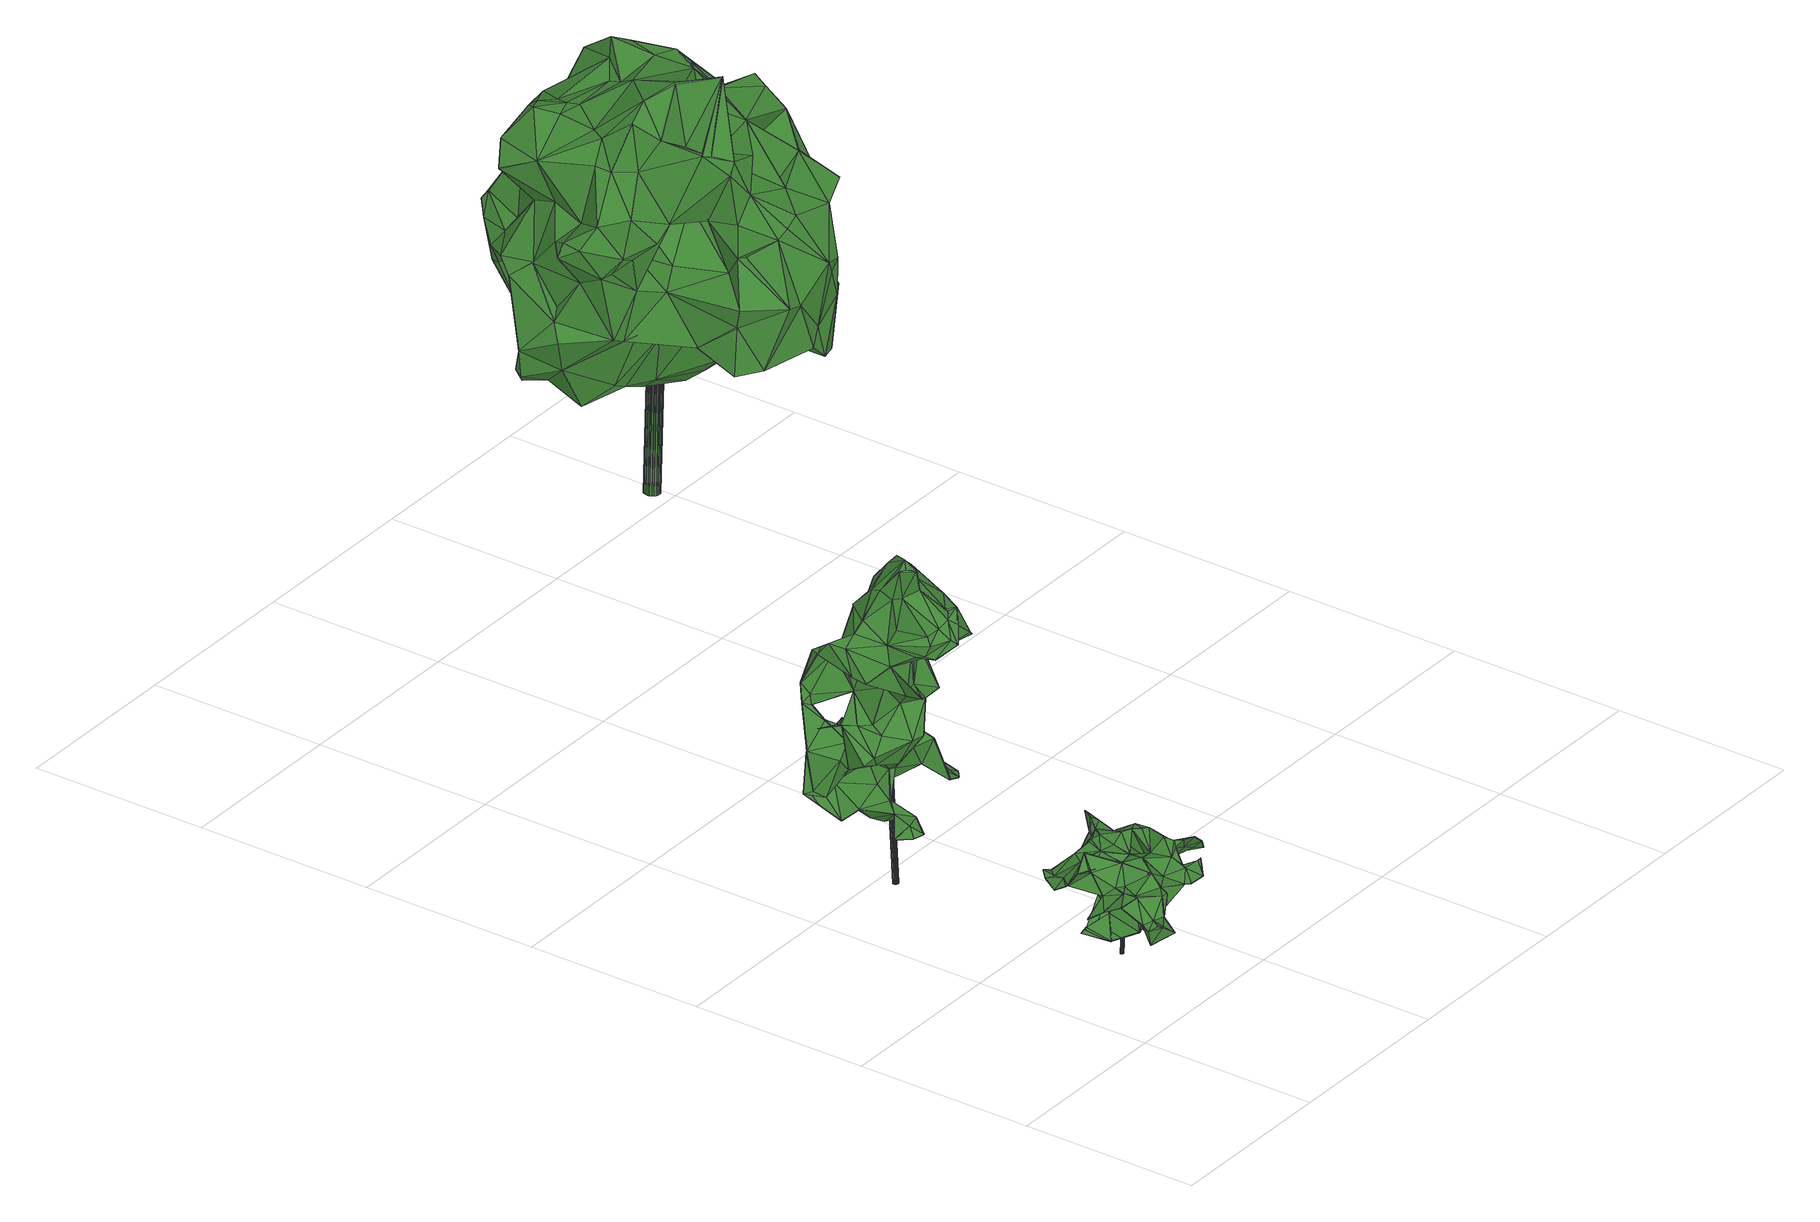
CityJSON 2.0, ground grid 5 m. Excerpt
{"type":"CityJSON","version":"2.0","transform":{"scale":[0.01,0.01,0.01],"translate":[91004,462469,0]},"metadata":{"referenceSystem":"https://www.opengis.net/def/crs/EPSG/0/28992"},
"CityObjects":{
"tree1":{"type":"SolitaryVegetationObject","attributes":{"gtid":337,"crown_width_m":4.09,"crown_median_z":2.8,"trunk_H_m":2.32,"trunk_DBH_m":0.085,"trunk_radius_m":0.0425,"trunk_base_height_m":0.48,"original_gtid":"343"},"geometry":[{"type":"Solid","lod":"3","boundaries":[[[[0,1,2]],[[3,4,5]],[[6,7,8]],[[9,10,11]],[[12,13,14]],[[15,16,17]],[[18,19,20]],[[8,21,6]],[[8,22,23]],[[24,25,26]],[[27,28,29]],[[22,8,7]],[[30,31,32]],[[33,32,31]],[[34,35,36]],[[37,38,39]],[[40,38,37]],[[41,42,43]],[[21,44,6]],[[45,46,47]],[[48,49,4]],[[50,51,52]],[[16,15,53]],[[54,55,56]],[[1,57,58]],[[59,60,61]],[[27,62,63]],[[64,62,27]],[[65,66,67]],[[68,65,69]],[[20,59,18]],[[70,71,72]],[[73,74,65]],[[75,76,77]],[[78,79,80]],[[81,82,11]],[[83,84,85]],[[9,11,86]],[[87,0,88]],[[89,44,90]],[[91,92,93]],[[94,95,96]],[[96,95,97]],[[68,98,73]],[[99,100,101]],[[102,101,100]],[[103,88,104]],[[103,87,88]],[[59,61,105]],[[106,74,73]],[[94,9,95]],[[107,108,75]],[[109,110,105]],[[60,111,61]],[[12,112,113]],[[64,27,29]],[[83,85,63]],[[18,105,110]],[[114,8,115]],[[116,77,76]],[[117,28,118]],[[119,120,121]],[[103,122,87]],[[79,109,123]],[[79,123,80]],[[1,87,57]],[[104,10,124]],[[9,124,10]],[[125,126,124]],[[45,47,78]],[[127,128,77]],[[1,0,87]],[[24,26,44]],[[89,24,44]],[[65,74,66]],[[38,40,129]],[[55,130,131]],[[131,130,132]],[[133,134,135]],[[29,28,117]],[[52,45,136]],[[69,121,68]],[[137,68,121]],[[105,18,59]],[[59,20,60]],[[70,72,138]],[[42,119,139]],[[42,139,43]],[[79,19,18]],[[61,123,109]],[[111,80,123]],[[111,123,61]],[[140,28,141]],[[140,141,85]],[[132,130,142]],[[73,65,68]],[[2,1,97]],[[111,60,143]],[[127,144,36]],[[127,145,144]],[[146,147,148]],[[149,116,128]],[[150,151,152]],[[150,153,151]],[[122,14,57]],[[54,154,155]],[[156,84,83]],[[157,158,80]],[[159,160,161]],[[162,36,35]],[[99,163,92]],[[99,92,91]],[[164,165,83]],[[89,15,24]],[[166,160,167]],[[60,20,143]],[[168,169,170]],[[171,172,31]],[[105,61,109]],[[157,80,111]],[[76,107,128]],[[98,173,73]],[[149,77,116]],[[13,57,14]],[[75,108,174]],[[75,174,76]],[[86,11,2]],[[52,175,50]],[[176,104,93]],[[176,93,166]],[[169,119,170]],[[171,127,13]],[[88,177,178]],[[82,178,177]],[[48,4,3]],[[23,153,179]],[[125,124,9]],[[133,26,134]],[[41,112,117]],[[31,180,33]],[[16,53,181]],[[67,148,69]],[[67,146,148]],[[182,183,41]],[[184,185,186]],[[187,113,43]],[[107,75,187]],[[107,76,188]],[[180,189,128]],[[130,158,190]],[[157,190,158]],[[191,117,112]],[[168,186,169]],[[137,120,152]],[[192,191,112]],[[192,112,12]],[[129,37,193]],[[155,194,195]],[[17,25,15]],[[196,197,198]],[[199,142,200]],[[22,7,133]],[[24,15,25]],[[0,2,82]],[[82,2,11]],[[20,19,201]],[[184,186,107]],[[186,202,107]],[[20,202,143]],[[143,202,203]],[[88,178,204]],[[204,178,81]],[[146,67,66]],[[181,53,205]],[[22,135,206]],[[69,65,67]],[[207,165,150]],[[164,150,165]],[[11,10,208]],[[28,27,141]],[[152,207,150]],[[156,207,198]],[[152,198,207]],[[48,3,209]],[[132,142,199]],[[32,58,171]],[[171,58,57]],[[157,203,186]],[[111,203,157]],[[33,202,20]],[[166,167,181]],[[210,181,167]],[[7,6,133]],[[26,211,212]],[[50,213,51]],[[201,19,47]],[[201,47,46]],[[160,159,167]],[[96,193,94]],[[96,214,193]],[[109,79,110]],[[18,110,79]],[[215,102,216]],[[215,209,102]],[[217,38,129]],[[117,118,41]],[[196,118,28]],[[114,21,8]],[[75,77,128]],[[153,23,22]],[[21,114,44]],[[96,97,1]],[[185,169,186]],[[96,1,58]],[[42,218,196]],[[118,196,218]],[[107,188,108]],[[41,183,112]],[[37,94,193]],[[210,211,181]],[[16,181,211]],[[97,95,86]],[[219,189,12]],[[155,195,55]],[[54,155,55]],[[195,39,55]],[[122,12,14]],[[202,128,107]],[[76,128,116]],[[189,172,171]],[[133,135,22]],[[114,115,117]],[[220,205,12]],[[90,205,89]],[[33,20,201]],[[33,201,51]],[[221,30,32]],[[189,171,13]],[[221,32,171]],[[147,69,148]],[[86,2,97]],[[44,114,191]],[[156,83,165]],[[104,176,103]],[[129,222,37]],[[31,172,180]],[[90,223,205]],[[12,223,90]],[[103,176,166]],[[57,87,122]],[[214,58,224]],[[137,152,151]],[[214,225,55]],[[37,222,40]],[[217,214,38]],[[175,224,58]],[[209,226,102]],[[11,208,81]],[[191,114,117]],[[39,38,214]],[[55,39,214]],[[128,127,171]],[[216,137,151]],[[227,228,229]],[[129,230,222]],[[129,40,230]],[[40,222,230]],[[19,78,47]],[[52,224,175]],[[175,58,213]],[[175,213,50]],[[6,44,26]],[[231,5,4]],[[12,122,220]],[[166,232,103]],[[196,198,42]],[[155,99,91]],[[169,139,119]],[[43,139,169]],[[51,201,52]],[[46,52,201]],[[184,107,187]],[[228,233,229]],[[227,229,233]],[[227,233,228]],[[200,98,68]],[[161,234,159]],[[209,5,231]],[[167,159,234]],[[167,234,210]],[[161,235,234]],[[234,235,210]],[[26,133,6]],[[44,192,90]],[[236,71,70]],[[138,236,70]],[[137,200,68]],[[198,120,42]],[[120,198,152]],[[128,189,187]],[[216,102,132]],[[219,12,187]],[[12,113,187]],[[149,145,127]],[[64,179,150]],[[153,150,179]],[[19,79,78]],[[232,237,103]],[[29,179,64]],[[84,156,197]],[[216,151,153]],[[188,174,108]],[[169,238,43]],[[215,216,226]],[[119,121,147]],[[226,239,206]],[[199,200,137]],[[155,93,104]],[[196,140,84]],[[73,173,106]],[[168,106,173]],[[168,173,186]],[[84,140,85]],[[196,28,140]],[[85,141,63]],[[170,147,240]],[[27,63,141]],[[219,187,189]],[[221,171,30]],[[30,171,31]],[[180,128,202]],[[180,202,33]],[[155,104,124]],[[193,214,217]],[[195,194,39]],[[129,193,217]],[[37,125,94]],[[214,96,58]],[[136,241,225]],[[55,225,241]],[[0,177,88]],[[3,5,209]],[[149,128,171]],[[51,32,33]],[[130,55,241]],[[13,12,189]],[[136,45,78]],[[166,92,160]],[[93,92,166]],[[149,127,77]],[[162,35,144]],[[130,200,142]],[[184,238,185]],[[91,93,155]],[[72,71,236]],[[138,72,236]],[[39,125,37]],[[181,205,232]],[[199,137,216]],[[132,199,216]],[[166,181,232]],[[204,81,242]],[[120,137,121]],[[12,205,223]],[[189,180,172]],[[36,13,127]],[[128,187,75]],[[101,163,99]],[[240,146,66]],[[240,66,74]],[[218,243,118]],[[135,210,235]],[[235,163,135]],[[168,170,106]],[[23,179,115]],[[23,115,8]],[[119,42,120]],[[225,214,224]],[[213,58,32]],[[102,100,154]],[[244,136,225]],[[143,203,111]],[[101,226,206]],[[39,194,126]],[[125,39,126]],[[80,245,78]],[[102,226,101]],[[48,231,246]],[[164,62,64]],[[86,95,9]],[[206,135,101]],[[213,32,51]],[[113,183,43]],[[182,43,183]],[[113,112,183]],[[244,225,224]],[[244,224,52]],[[244,52,136]],[[185,238,169]],[[173,190,186]],[[200,190,98]],[[98,190,173]],[[130,190,200]],[[186,190,157]],[[9,94,125]],[[55,131,56]],[[132,56,131]],[[136,78,245]],[[241,136,245]],[[241,245,130]],[[174,188,76]],[[56,132,154]],[[102,154,132]],[[209,231,226]],[[186,203,202]],[[155,100,99]],[[154,100,155]],[[226,216,247]],[[104,248,10]],[[208,10,248]],[[36,144,34]],[[35,34,144]],[[80,158,245]],[[245,158,130]],[[220,122,237]],[[22,239,153]],[[247,153,239]],[[103,237,122]],[[226,247,239]],[[206,239,22]],[[90,192,12]],[[16,211,17]],[[17,211,25]],[[26,25,211]],[[82,177,0]],[[210,212,211]],[[204,242,88]],[[88,242,104]],[[248,104,242]],[[248,242,208]],[[208,242,81]],[[215,48,209]],[[226,48,215]],[[231,48,226]],[[147,121,69]],[[171,249,149]],[[191,192,44]],[[155,126,194]],[[124,126,155]],[[216,153,247]],[[118,243,41]],[[48,246,49]],[[246,4,49]],[[246,231,4]],[[135,134,210]],[[212,210,134]],[[212,134,26]],[[149,144,145]],[[163,101,135]],[[218,42,243]],[[41,243,42]],[[154,250,56]],[[56,250,54]],[[154,54,250]],[[89,205,53]],[[89,53,15]],[[117,115,29]],[[29,115,179]],[[232,205,237]],[[220,237,205]],[[43,238,187]],[[184,187,238]],[[182,41,43]],[[162,249,36]],[[144,249,162]],[[13,249,57]],[[171,57,249]],[[149,249,144]],[[36,249,13]],[[235,251,163]],[[92,163,251]],[[92,251,160]],[[161,251,235]],[[161,160,251]],[[170,119,147]],[[164,64,150]],[[198,197,156]],[[46,45,52]],[[207,156,165]],[[83,62,164]],[[63,62,83]],[[84,197,196]],[[170,240,106]],[[106,240,74]],[[147,146,240]],[[81,178,82]],[[252,253,254]],[[252,254,255]],[[255,254,256]],[[255,256,257]],[[254,253,258]],[[254,258,256]],[[256,258,259]],[[256,259,257]],[[258,253,260]],[[258,260,259]],[[259,260,261]],[[259,261,257]],[[260,253,262]],[[260,262,261]],[[261,262,263]],[[261,263,257]],[[262,253,264]],[[262,264,263]],[[263,264,265]],[[263,265,257]],[[264,253,266]],[[264,266,265]],[[265,266,267]],[[265,267,257]],[[266,253,268]],[[266,268,267]],[[267,268,269]],[[267,269,257]],[[268,253,270]],[[268,270,269]],[[269,270,271]],[[269,271,257]],[[270,253,272]],[[270,272,271]],[[271,272,273]],[[271,273,257]],[[272,253,274]],[[272,274,273]],[[273,274,275]],[[273,275,257]],[[274,253,276]],[[274,276,275]],[[275,276,277]],[[275,277,257]],[[276,253,278]],[[276,278,277]],[[277,278,279]],[[277,279,257]],[[278,253,280]],[[278,280,279]],[[279,280,281]],[[279,281,257]],[[280,253,282]],[[280,282,281]],[[281,282,283]],[[281,283,257]],[[282,253,284]],[[282,284,283]],[[283,284,285]],[[283,285,257]],[[284,253,286]],[[284,286,285]],[[285,286,287]],[[285,287,257]],[[286,253,288]],[[286,288,287]],[[287,288,289]],[[287,289,257]],[[288,253,290]],[[288,290,289]],[[289,290,291]],[[289,291,257]],[[290,253,292]],[[290,292,291]],[[291,292,293]],[[291,293,257]],[[292,253,294]],[[292,294,293]],[[293,294,295]],[[293,295,257]],[[294,253,296]],[[294,296,295]],[[295,296,297]],[[295,297,257]],[[296,253,298]],[[296,298,297]],[[297,298,299]],[[297,299,257]],[[298,253,300]],[[298,300,299]],[[299,300,301]],[[299,301,257]],[[300,253,252]],[[300,252,301]],[[301,252,255]],[[301,255,257]]]]}]},
"tree2":{"type":"SolitaryVegetationObject","attributes":{"gtid":251,"crown_width_m":4.02,"crown_median_z":5.76,"trunk_H_m":5.25,"trunk_DBH_m":0.148,"trunk_radius_m":0.0739,"trunk_base_height_m":0.51,"original_gtid":"256"},"geometry":[{"type":"Solid","lod":"3","boundaries":[[[[302,303,304]],[[305,306,307]],[[308,309,310]],[[311,312,313]],[[314,312,311]],[[315,316,317]],[[309,308,318]],[[319,320,321]],[[322,323,324]],[[322,324,325]],[[326,319,327]],[[328,303,329]],[[330,319,331]],[[332,333,334]],[[335,318,308]],[[336,337,338]],[[339,340,341]],[[342,343,344]],[[345,346,347]],[[348,349,350]],[[351,352,353]],[[354,355,356]],[[357,358,359]],[[360,361,362]],[[361,363,362]],[[364,365,366]],[[367,328,329]],[[368,369,370]],[[326,320,319]],[[371,372,373]],[[320,374,321]],[[357,359,375]],[[376,377,378]],[[379,380,381]],[[317,382,383]],[[317,383,315]],[[348,384,349]],[[385,386,387]],[[319,321,331]],[[388,389,376]],[[376,389,377]],[[342,390,356]],[[391,309,337]],[[392,393,394]],[[395,394,393]],[[396,397,398]],[[302,399,400]],[[401,402,392]],[[360,392,402]],[[373,403,404]],[[405,404,403]],[[308,310,335]],[[406,407,408]],[[321,409,331]],[[410,411,344]],[[412,413,307]],[[387,386,333]],[[387,333,414]],[[415,371,373]],[[414,332,416]],[[388,417,399]],[[418,399,417]],[[419,326,420]],[[320,326,419]],[[421,304,303]],[[422,423,424]],[[425,346,426]],[[368,370,427]],[[428,429,430]],[[397,323,431]],[[405,416,432]],[[374,419,433]],[[434,358,435]],[[363,361,436]],[[358,357,437]],[[438,439,440]],[[419,374,320]],[[420,326,441]],[[379,434,442]],[[443,444,445]],[[443,445,446]],[[358,434,381]],[[374,447,448]],[[421,449,378]],[[421,378,377]],[[450,348,451]],[[452,416,332]],[[453,411,346]],[[454,438,455]],[[456,457,458]],[[400,329,303]],[[330,459,460]],[[461,459,330]],[[462,463,438]],[[464,465,404]],[[322,466,467]],[[379,350,468]],[[469,385,387]],[[330,327,319]],[[330,460,327]],[[468,380,379]],[[441,326,470]],[[326,327,386]],[[326,386,470]],[[471,472,473]],[[474,350,379]],[[475,476,477]],[[321,374,409]],[[478,479,480]],[[452,432,416]],[[432,452,384]],[[414,373,481]],[[482,483,484]],[[485,391,486]],[[450,341,487]],[[399,302,388]],[[389,388,302]],[[304,389,302]],[[381,488,489]],[[438,440,462]],[[382,317,476]],[[377,389,490]],[[407,491,492]],[[444,493,429]],[[494,495,419]],[[415,373,404]],[[496,422,424]],[[437,340,435]],[[395,497,498]],[[499,365,500]],[[442,474,379]],[[501,502,404]],[[503,504,505]],[[506,404,502]],[[507,508,437]],[[304,490,389]],[[509,339,474]],[[510,489,511]],[[510,511,500]],[[512,513,452]],[[433,447,374]],[[449,514,378]],[[345,515,516]],[[517,424,423]],[[518,507,412]],[[519,423,422]],[[488,512,520]],[[383,382,521]],[[522,523,516]],[[364,366,459]],[[382,476,316]],[[524,336,318]],[[351,525,526]],[[306,527,412]],[[303,528,421]],[[489,488,529]],[[344,411,530]],[[531,345,532]],[[347,456,458]],[[476,412,316]],[[485,486,533]],[[337,318,338]],[[486,477,533]],[[440,439,534]],[[381,512,488]],[[535,512,381]],[[327,460,334]],[[498,426,536]],[[384,350,349]],[[537,409,448]],[[537,448,307]],[[538,539,531]],[[344,530,342]],[[395,482,540]],[[541,540,482]],[[485,310,391]],[[335,310,485]],[[391,310,309]],[[542,543,469]],[[414,543,542]],[[434,435,340]],[[351,427,370]],[[351,526,427]],[[334,460,520]],[[393,392,360]],[[341,408,487]],[[381,489,359]],[[359,358,381]],[[313,306,305]],[[504,462,440]],[[343,484,544]],[[504,463,462]],[[504,503,463]],[[355,545,505]],[[391,518,486]],[[533,367,546]],[[467,323,322]],[[336,375,337]],[[468,350,384]],[[481,373,372]],[[420,441,547]],[[378,514,418]],[[314,527,548]],[[379,381,434]],[[401,549,402]],[[523,522,396]],[[518,475,486]],[[351,370,369]],[[343,356,484]],[[356,343,342]],[[366,520,460]],[[344,544,410]],[[483,410,544]],[[325,449,421]],[[550,354,390]],[[550,390,523]],[[306,412,307]],[[318,336,338]],[[523,396,551]],[[325,421,322]],[[490,304,421]],[[515,345,347]],[[529,511,489]],[[323,397,552]],[[490,421,377]],[[337,375,413]],[[461,553,459]],[[369,554,351]],[[476,555,367]],[[451,350,474]],[[473,556,412]],[[340,442,434]],[[476,445,555]],[[557,494,469]],[[547,469,494]],[[454,545,355]],[[471,353,472]],[[313,305,447]],[[464,506,558]],[[453,538,530]],[[360,496,361]],[[302,400,303]],[[367,533,477]],[[486,475,477]],[[337,309,318]],[[559,450,549]],[[559,405,432]],[[543,557,469]],[[519,496,517]],[[371,369,372]],[[485,560,561]],[[485,561,318]],[[450,402,549]],[[440,534,504]],[[512,452,332]],[[562,552,397]],[[455,545,454]],[[342,530,531]],[[363,402,450]],[[357,507,437]],[[539,345,531]],[[303,550,528]],[[528,550,523]],[[528,523,563]],[[551,563,523]],[[519,361,496]],[[453,530,411]],[[383,521,315]],[[315,521,564]],[[365,488,366]],[[516,565,522]],[[362,450,487]],[[450,362,363]],[[483,544,484]],[[478,552,562]],[[524,318,561]],[[508,507,533]],[[522,397,396]],[[559,501,405]],[[432,384,566]],[[368,494,557]],[[443,446,567]],[[498,425,426]],[[414,403,373]],[[405,403,416]],[[414,416,403]],[[467,466,563]],[[518,476,475]],[[412,476,518]],[[359,413,375]],[[489,413,359]],[[323,552,324]],[[313,312,548]],[[533,546,508]],[[347,442,456]],[[433,427,568]],[[493,569,401]],[[367,329,418]],[[337,413,357]],[[438,570,455]],[[526,314,311]],[[478,515,479]],[[397,522,565]],[[397,565,562]],[[382,316,521]],[[562,565,515]],[[327,334,386]],[[514,571,324]],[[410,536,411]],[[514,449,571]],[[449,325,571]],[[324,571,325]],[[516,515,565]],[[572,573,472]],[[492,491,514]],[[339,450,451]],[[391,574,518]],[[407,478,575]],[[415,572,371]],[[415,404,465]],[[407,575,480]],[[515,478,562]],[[537,553,461]],[[431,467,563]],[[563,551,431]],[[467,431,323]],[[339,442,340]],[[305,448,447]],[[442,457,456]],[[339,457,442]],[[307,448,305]],[[538,453,539]],[[458,408,407]],[[517,423,519]],[[386,334,333]],[[348,450,576]],[[527,306,548]],[[306,313,548]],[[548,312,314]],[[420,494,419]],[[400,399,329]],[[421,577,322]],[[428,550,303]],[[337,574,391]],[[533,574,485]],[[411,426,346]],[[536,426,411]],[[429,394,578]],[[430,578,540]],[[399,418,329]],[[395,540,578]],[[420,547,494]],[[417,378,418]],[[547,441,385]],[[367,418,514]],[[367,477,476]],[[554,352,351]],[[342,579,390]],[[433,495,427]],[[419,495,433]],[[493,401,392]],[[493,394,429]],[[392,394,493]],[[343,544,344]],[[545,503,505]],[[455,503,545]],[[363,360,402]],[[346,425,347]],[[474,347,425]],[[425,509,474]],[[497,509,425]],[[376,378,580]],[[384,535,468]],[[452,535,384]],[[393,360,395]],[[384,348,566]],[[532,345,516]],[[577,563,466]],[[581,559,569]],[[526,568,427]],[[311,568,526]],[[381,380,535]],[[409,461,331]],[[413,582,537]],[[409,537,461]],[[413,537,307]],[[438,463,570]],[[364,459,553]],[[408,341,583]],[[330,331,461]],[[395,578,394]],[[584,484,505]],[[505,484,355]],[[454,355,438]],[[439,438,355]],[[439,355,354]],[[478,407,552]],[[480,575,478]],[[390,579,532]],[[447,433,568]],[[447,568,313]],[[311,313,568]],[[444,443,493]],[[559,581,501]],[[485,574,560]],[[563,577,528]],[[528,577,421]],[[374,448,409]],[[470,385,441]],[[422,436,519]],[[348,350,451]],[[514,491,367]],[[546,367,491]],[[386,385,470]],[[547,385,469]],[[363,436,360]],[[436,496,360]],[[436,422,496]],[[496,424,517]],[[501,404,405]],[[471,473,314]],[[471,314,526]],[[473,412,314]],[[314,412,527]],[[317,412,556]],[[317,445,476]],[[556,445,317]],[[337,560,574]],[[556,446,445]],[[585,430,584]],[[355,484,356]],[[585,584,505]],[[541,484,584]],[[584,430,541]],[[581,569,443]],[[493,443,569]],[[566,576,432]],[[451,474,339]],[[497,457,509]],[[348,576,566]],[[497,408,457]],[[458,457,408]],[[407,480,458]],[[532,516,523]],[[546,406,508]],[[460,459,366]],[[414,586,543]],[[481,586,414]],[[494,587,495]],[[367,588,328]],[[412,507,413]],[[357,413,507]],[[474,442,347]],[[472,353,352]],[[428,430,585]],[[428,585,550]],[[526,525,471]],[[353,471,525]],[[371,572,369]],[[552,492,589]],[[504,585,505]],[[546,491,406]],[[407,406,491]],[[585,504,534]],[[354,585,534]],[[354,550,585]],[[354,534,439]],[[552,589,324]],[[552,407,492]],[[356,390,354]],[[443,567,558]],[[444,328,588]],[[589,492,514]],[[324,589,514]],[[395,360,497]],[[497,362,487]],[[538,531,530]],[[497,360,362]],[[390,532,523]],[[541,430,540]],[[553,537,364]],[[366,488,520]],[[368,587,494]],[[427,587,368]],[[537,582,500]],[[425,498,497]],[[555,445,444]],[[429,328,444]],[[500,364,537]],[[500,365,364]],[[428,303,328]],[[436,361,519]],[[485,318,335]],[[455,570,503]],[[463,503,570]],[[542,469,387]],[[427,495,587]],[[531,579,342]],[[542,387,414]],[[428,328,429]],[[535,513,512]],[[396,398,551]],[[334,520,332]],[[515,347,479]],[[347,458,479]],[[480,479,458]],[[317,316,412]],[[353,525,351]],[[555,588,367]],[[444,588,555]],[[429,578,430]],[[512,332,520]],[[556,567,446]],[[450,559,590]],[[567,472,558]],[[473,567,556]],[[472,567,473]],[[499,529,365]],[[365,529,488]],[[576,590,432]],[[576,450,590]],[[372,591,481]],[[340,437,341]],[[372,369,591]],[[432,590,559]],[[472,573,558]],[[465,573,572]],[[558,573,465]],[[395,498,536]],[[482,395,536]],[[345,539,346]],[[453,346,539]],[[497,487,408]],[[592,506,502]],[[581,502,501]],[[465,464,558]],[[592,502,581]],[[581,506,592]],[[558,506,581]],[[443,558,581]],[[572,415,465]],[[397,431,398]],[[431,551,398]],[[482,484,541]],[[464,404,506]],[[437,435,358]],[[401,569,549]],[[559,549,569]],[[413,510,582]],[[481,591,586]],[[557,591,368]],[[500,582,510]],[[368,591,369]],[[489,510,413]],[[507,518,574]],[[533,507,574]],[[557,586,591]],[[341,450,339]],[[472,593,572]],[[508,341,437]],[[468,535,380]],[[509,457,339]],[[508,583,341]],[[406,583,508]],[[408,583,406]],[[357,560,337]],[[414,333,332]],[[336,524,561]],[[561,560,357]],[[336,561,375]],[[357,375,561]],[[543,586,557]],[[572,554,369]],[[316,315,594]],[[316,594,521]],[[315,564,594]],[[521,594,564]],[[452,513,535]],[[500,511,499]],[[499,511,529]],[[531,532,579]],[[577,466,322]],[[482,536,483]],[[410,483,536]],[[472,352,593]],[[554,593,352]],[[572,593,554]],[[376,580,388]],[[417,388,580]],[[417,580,378]],[[595,596,597]],[[595,597,598]],[[598,597,599]],[[598,599,600]],[[597,596,601]],[[597,601,599]],[[599,601,602]],[[599,602,600]],[[601,596,603]],[[601,603,602]],[[602,603,604]],[[602,604,600]],[[603,596,605]],[[603,605,604]],[[604,605,606]],[[604,606,600]],[[605,596,607]],[[605,607,606]],[[606,607,608]],[[606,608,600]],[[607,596,609]],[[607,609,608]],[[608,609,610]],[[608,610,600]],[[609,596,611]],[[609,611,610]],[[610,611,612]],[[610,612,600]],[[611,596,613]],[[611,613,612]],[[612,613,614]],[[612,614,600]],[[613,596,615]],[[613,615,614]],[[614,615,616]],[[614,616,600]],[[615,596,617]],[[615,617,616]],[[616,617,618]],[[616,618,600]],[[617,596,619]],[[617,619,618]],[[618,619,620]],[[618,620,600]],[[619,596,621]],[[619,621,620]],[[620,621,622]],[[620,622,600]],[[621,596,623]],[[621,623,622]],[[622,623,624]],[[622,624,600]],[[623,596,625]],[[623,625,624]],[[624,625,626]],[[624,626,600]],[[625,596,627]],[[625,627,626]],[[626,627,628]],[[626,628,600]],[[627,596,629]],[[627,629,628]],[[628,629,630]],[[628,630,600]],[[629,596,631]],[[629,631,630]],[[630,631,632]],[[630,632,600]],[[631,596,633]],[[631,633,632]],[[632,633,634]],[[632,634,600]],[[633,596,635]],[[633,635,634]],[[634,635,636]],[[634,636,600]],[[635,596,637]],[[635,637,636]],[[636,637,638]],[[636,638,600]],[[637,596,639]],[[637,639,638]],[[638,639,640]],[[638,640,600]],[[639,596,641]],[[639,641,640]],[[640,641,642]],[[640,642,600]],[[641,596,643]],[[641,643,642]],[[642,643,644]],[[642,644,600]],[[643,596,595]],[[643,595,644]],[[644,595,598]],[[644,598,600]]]]}]},
"tree3":{"type":"SolitaryVegetationObject","attributes":{"gtid":186,"crown_width_m":8.53,"crown_median_z":7.98,"trunk_H_m":7.44,"trunk_DBH_m":0.431,"trunk_radius_m":0.215,"trunk_base_height_m":0.54,"original_gtid":"190"},"geometry":[{"type":"Solid","lod":"3","boundaries":[[[[645,646,647]],[[648,649,650]],[[651,652,653]],[[654,648,655]],[[656,657,658]],[[659,660,661]],[[662,663,664]],[[664,663,665]],[[666,667,668]],[[669,670,671]],[[672,673,674]],[[672,675,673]],[[676,677,678]],[[679,680,681]],[[682,683,684]],[[659,661,685]],[[686,685,661]],[[687,688,689]],[[690,689,688]],[[677,691,678]],[[692,693,694]],[[695,696,697]],[[695,697,698]],[[699,700,701]],[[702,703,704]],[[705,706,707]],[[708,709,710]],[[708,710,648]],[[711,712,713]],[[704,714,715]],[[716,687,689]],[[717,718,719]],[[720,721,722]],[[719,723,721]],[[724,684,725]],[[682,684,724]],[[726,727,728]],[[729,683,682]],[[730,731,732]],[[733,734,735]],[[736,737,738]],[[723,699,721]],[[685,739,659]],[[740,663,741]],[[742,743,744]],[[745,746,747]],[[738,737,748]],[[749,730,750]],[[649,751,645]],[[654,655,718]],[[752,693,747]],[[753,754,755]],[[756,737,736]],[[715,714,757]],[[758,665,759]],[[760,667,761]],[[656,762,657]],[[656,763,762]],[[764,697,696]],[[765,766,767]],[[768,724,769]],[[701,721,699]],[[722,721,701]],[[770,771,772]],[[773,772,771]],[[774,718,650]],[[719,721,720]],[[705,775,720]],[[776,777,778]],[[702,715,779]],[[702,704,715]],[[689,780,716]],[[781,782,783]],[[713,780,784]],[[750,730,732]],[[670,785,786]],[[669,685,787]],[[767,680,679]],[[766,680,767]],[[788,789,790]],[[791,668,792]],[[793,747,746]],[[793,752,747]],[[794,702,779]],[[779,795,794]],[[796,797,798]],[[799,736,800]],[[801,802,803]],[[697,804,698]],[[759,805,806]],[[779,715,807]],[[711,713,784]],[[808,792,668]],[[809,810,770]],[[811,664,758]],[[812,813,814]],[[815,814,813]],[[816,817,754]],[[748,737,694]],[[660,686,661]],[[711,784,818]],[[736,819,800]],[[738,819,736]],[[820,821,822]],[[823,679,820]],[[820,679,821]],[[824,685,669]],[[825,826,707]],[[827,683,687]],[[828,829,830]],[[732,731,831]],[[706,832,707]],[[669,671,824]],[[711,833,666]],[[671,834,835]],[[671,835,824]],[[746,745,836]],[[699,723,718]],[[837,838,839]],[[840,767,841]],[[840,773,767]],[[839,679,681]],[[768,660,842]],[[843,656,740]],[[727,844,845]],[[846,794,795]],[[822,821,811]],[[814,807,812]],[[779,807,814]],[[707,832,847]],[[774,699,718]],[[768,715,757]],[[766,765,753]],[[766,753,755]],[[848,849,850]],[[706,772,773]],[[750,851,749]],[[704,703,714]],[[808,668,846]],[[706,841,832]],[[852,853,690]],[[854,823,850]],[[855,856,782]],[[822,849,848]],[[676,817,677]],[[857,762,763]],[[858,761,859]],[[725,787,685]],[[860,787,725]],[[752,861,862]],[[863,804,864]],[[799,751,649]],[[865,693,866]],[[829,867,868]],[[867,829,869]],[[773,841,706]],[[840,841,773]],[[713,712,781]],[[675,870,871]],[[729,690,688]],[[729,688,687]],[[646,872,647]],[[764,696,873]],[[700,699,774]],[[697,864,804]],[[874,875,873]],[[818,876,877]],[[756,736,799]],[[796,878,797]],[[879,844,870]],[[877,711,818]],[[786,838,837]],[[715,768,880]],[[715,880,881]],[[881,812,807]],[[689,690,853]],[[882,883,701]],[[731,730,884]],[[885,886,845]],[[887,774,650]],[[687,798,827]],[[709,708,888]],[[686,889,685]],[[776,731,866]],[[890,891,892]],[[707,775,705]],[[893,775,707]],[[825,707,847]],[[716,894,687]],[[745,693,865]],[[747,693,745]],[[866,693,727]],[[846,895,794]],[[674,708,654]],[[738,896,819]],[[810,742,883]],[[752,694,693]],[[875,897,864]],[[827,898,683]],[[684,683,898]],[[773,771,765]],[[719,674,717]],[[672,674,719]],[[841,767,899]],[[877,702,794]],[[810,900,770]],[[901,902,862]],[[764,875,864]],[[646,645,751]],[[896,903,819]],[[904,782,905]],[[905,781,712]],[[905,782,781]],[[906,660,880]],[[906,880,768]],[[680,766,755]],[[652,864,907]],[[853,703,876]],[[853,876,689]],[[768,769,660]],[[694,752,748]],[[902,748,752]],[[738,748,902]],[[828,908,909]],[[670,669,787]],[[670,787,860]],[[897,910,878]],[[650,649,645]],[[650,645,887]],[[768,714,852]],[[768,757,714]],[[848,820,822]],[[788,772,706]],[[788,770,772]],[[788,706,789]],[[675,672,826]],[[911,849,912]],[[720,789,705]],[[760,858,913]],[[761,858,760]],[[746,861,793]],[[725,684,860]],[[908,886,885]],[[852,682,724]],[[768,852,724]],[[685,889,725]],[[815,914,915]],[[824,739,685]],[[824,916,739]],[[917,918,744]],[[742,744,918]],[[852,729,682]],[[819,903,800]],[[777,843,831]],[[740,831,843]],[[788,917,809]],[[731,884,866]],[[919,709,888]],[[885,845,869]],[[884,730,749]],[[858,920,913]],[[858,921,920]],[[689,784,780]],[[825,867,826]],[[674,888,708]],[[652,907,716]],[[764,864,697]],[[922,734,891]],[[821,891,734]],[[923,805,830]],[[830,805,828]],[[845,776,727]],[[694,737,692]],[[746,836,861]],[[887,645,647]],[[703,877,876]],[[679,924,821]],[[916,835,834]],[[916,834,754]],[[777,656,843]],[[675,826,867]],[[754,753,925]],[[754,925,816]],[[662,926,663]],[[851,695,927]],[[851,927,749]],[[867,825,868]],[[829,868,825]],[[889,686,769]],[[660,769,686]],[[719,718,723]],[[695,733,696]],[[678,928,676]],[[875,764,873]],[[803,802,929]],[[654,708,648]],[[803,647,801]],[[647,872,801]],[[874,873,735]],[[735,873,696]],[[674,673,888]],[[851,750,741]],[[750,732,741]],[[831,741,732]],[[831,740,741]],[[864,687,894]],[[765,925,753]],[[846,646,808]],[[790,789,720]],[[770,765,771]],[[809,770,788]],[[679,823,767]],[[799,800,751]],[[895,877,794]],[[702,877,703]],[[929,802,930]],[[668,931,846]],[[818,784,689]],[[783,749,927]],[[695,926,662]],[[926,741,663]],[[837,839,932]],[[816,900,883]],[[816,883,882]],[[805,656,828]],[[881,807,715]],[[881,813,812]],[[884,855,866]],[[884,933,855]],[[890,922,891]],[[869,879,870]],[[934,786,785]],[[752,862,902]],[[898,860,684]],[[830,829,825]],[[817,935,936]],[[936,935,659]],[[740,665,663]],[[923,830,825]],[[666,761,667]],[[895,761,666]],[[839,924,679]],[[897,937,910]],[[760,913,920]],[[866,727,776]],[[722,918,720]],[[871,870,844]],[[885,869,829]],[[871,844,938]],[[692,737,726]],[[726,938,844]],[[727,726,844]],[[815,813,881]],[[726,737,756]],[[664,665,758]],[[651,653,863]],[[796,897,878]],[[798,687,864]],[[900,810,883]],[[716,907,894]],[[646,751,939]],[[808,939,751]],[[884,749,856]],[[718,717,654]],[[674,654,717]],[[776,656,777]],[[845,763,776]],[[829,828,885]],[[900,816,925]],[[770,900,925]],[[770,925,765]],[[839,681,932]],[[680,932,681]],[[755,932,680]],[[851,741,926]],[[851,926,695]],[[893,719,720]],[[905,712,904]],[[660,881,880]],[[877,895,711]],[[689,876,818]],[[809,742,810]],[[706,705,789]],[[801,930,802]],[[648,756,649]],[[940,919,938]],[[871,938,919]],[[756,799,649]],[[866,855,865]],[[782,904,745]],[[836,745,904]],[[940,709,919]],[[867,869,870]],[[867,870,675]],[[722,701,883]],[[751,903,896]],[[751,800,903]],[[832,841,923]],[[823,820,850]],[[820,848,850]],[[847,832,923]],[[806,923,941]],[[805,923,806]],[[896,738,792]],[[738,791,792]],[[801,872,846]],[[847,923,825]],[[846,872,646]],[[662,811,942]],[[910,937,860]],[[780,653,652]],[[660,676,914]],[[759,656,805]],[[845,886,763]],[[763,886,857]],[[919,888,673]],[[919,673,871]],[[871,673,675]],[[796,798,897]],[[897,798,864]],[[729,687,683]],[[656,776,763]],[[943,931,858]],[[853,714,703]],[[853,852,714]],[[662,942,695]],[[733,695,942]],[[862,836,712]],[[892,891,924]],[[821,924,891]],[[816,944,691]],[[677,816,691]],[[944,678,691]],[[929,945,803]],[[754,817,916]],[[824,835,916]],[[936,916,817]],[[865,855,745]],[[782,745,855]],[[836,862,861]],[[752,793,861]],[[901,862,666]],[[901,666,668]],[[901,668,902]],[[670,786,671]],[[874,735,922]],[[659,739,936]],[[906,842,660]],[[916,936,739]],[[929,930,928]],[[814,928,930]],[[677,817,816]],[[934,838,786]],[[839,838,934]],[[860,946,947]],[[781,863,653]],[[822,948,849]],[[811,948,822]],[[878,898,797]],[[927,804,863]],[[671,786,837]],[[666,862,712]],[[666,712,711]],[[668,791,902]],[[738,902,791]],[[719,893,672]],[[831,731,778]],[[769,949,889]],[[940,710,709]],[[826,672,893]],[[826,893,707]],[[875,937,897]],[[933,856,855]],[[782,856,783]],[[950,951,762]],[[711,895,833]],[[751,896,952]],[[751,952,808]],[[893,720,775]],[[831,778,777]],[[781,653,713]],[[713,653,780]],[[652,716,780]],[[894,907,864]],[[904,712,836]],[[759,665,656]],[[854,850,806]],[[740,656,665]],[[828,658,950]],[[910,860,898]],[[878,910,898]],[[953,842,906]],[[928,915,676]],[[920,921,931]],[[920,931,760]],[[917,744,743]],[[809,917,743]],[[809,743,742]],[[947,954,860]],[[911,758,759]],[[911,912,758]],[[864,652,651]],[[864,651,863]],[[726,728,692]],[[693,692,728]],[[693,728,727]],[[668,667,760]],[[846,931,895]],[[815,881,660]],[[815,660,914]],[[908,857,886]],[[776,778,731]],[[658,951,950]],[[656,658,828]],[[700,955,701]],[[701,955,882]],[[676,915,914]],[[854,806,941]],[[767,823,854]],[[767,854,941]],[[884,856,933]],[[749,783,856]],[[837,834,671]],[[650,718,655]],[[650,655,648]],[[783,863,781]],[[735,734,922]],[[932,834,837]],[[932,755,834]],[[754,834,755]],[[783,927,863]],[[733,735,696]],[[945,887,647]],[[945,647,803]],[[646,939,808]],[[795,956,801]],[[762,857,908]],[[885,909,908]],[[947,890,892]],[[874,890,875]],[[874,922,890]],[[946,860,937]],[[946,937,875]],[[773,957,767]],[[923,841,899]],[[923,899,941]],[[815,928,814]],[[815,915,928]],[[666,833,895]],[[941,899,767]],[[885,828,909]],[[934,892,924]],[[934,924,839]],[[797,898,827]],[[797,827,798]],[[670,860,954]],[[670,954,785]],[[953,768,842]],[[887,945,955]],[[950,908,828]],[[762,908,950]],[[668,760,931]],[[859,958,943]],[[759,959,849]],[[849,911,759]],[[806,959,759]],[[882,955,960]],[[934,785,954]],[[858,859,943]],[[927,961,804]],[[804,961,698]],[[850,959,806]],[[850,849,959]],[[889,949,725]],[[724,725,949]],[[769,724,949]],[[892,954,947]],[[858,931,921]],[[887,955,774]],[[774,955,700]],[[895,958,859]],[[761,895,859]],[[934,954,892]],[[890,946,875]],[[758,948,811]],[[912,948,758]],[[795,962,846]],[[801,846,962]],[[801,962,795]],[[816,882,944]],[[869,845,879]],[[879,845,844]],[[882,960,944]],[[928,960,929]],[[678,960,928]],[[944,960,678]],[[852,690,729]],[[726,710,938]],[[756,710,726]],[[940,938,710]],[[662,664,811]],[[756,648,710]],[[927,695,961]],[[695,698,961]],[[942,811,821]],[[762,951,657]],[[657,951,658]],[[958,895,931]],[[890,947,946]],[[943,958,931]],[[953,906,768]],[[849,948,912]],[[790,917,788]],[[765,767,957]],[[765,957,773]],[[883,918,722]],[[742,918,883]],[[790,918,917]],[[790,720,918]],[[792,952,896]],[[792,808,952]],[[676,935,817]],[[659,935,660]],[[676,660,935]],[[929,955,945]],[[960,955,929]],[[930,801,956]],[[930,956,814]],[[795,779,956]],[[814,956,779]],[[733,942,734]],[[942,821,734]],[[963,964,965]],[[963,965,966]],[[966,965,967]],[[966,967,968]],[[965,964,969]],[[965,969,967]],[[967,969,970]],[[967,970,968]],[[969,964,971]],[[969,971,970]],[[970,971,972]],[[970,972,968]],[[971,964,973]],[[971,973,972]],[[972,973,974]],[[972,974,968]],[[973,964,975]],[[973,975,974]],[[974,975,976]],[[974,976,968]],[[975,964,977]],[[975,977,976]],[[976,977,978]],[[976,978,968]],[[977,964,979]],[[977,979,978]],[[978,979,980]],[[978,980,968]],[[979,964,981]],[[979,981,980]],[[980,981,982]],[[980,982,968]],[[981,964,983]],[[981,983,982]],[[982,983,984]],[[982,984,968]],[[983,964,985]],[[983,985,984]],[[984,985,986]],[[984,986,968]],[[985,964,987]],[[985,987,986]],[[986,987,988]],[[986,988,968]],[[987,964,989]],[[987,989,988]],[[988,989,990]],[[988,990,968]],[[989,964,991]],[[989,991,990]],[[990,991,992]],[[990,992,968]],[[991,964,993]],[[991,993,992]],[[992,993,994]],[[992,994,968]],[[993,964,995]],[[993,995,994]],[[994,995,996]],[[994,996,968]],[[995,964,997]],[[995,997,996]],[[996,997,998]],[[996,998,968]],[[997,964,999]],[[997,999,998]],[[998,999,1000]],[[998,1000,968]],[[999,964,1001]],[[999,1001,1000]],[[1000,1001,1002]],[[1000,1002,968]],[[1001,964,1003]],[[1001,1003,1002]],[[1002,1003,1004]],[[1002,1004,968]],[[1003,964,1005]],[[1003,1005,1004]],[[1004,1005,1006]],[[1004,1006,968]],[[1005,964,1007]],[[1005,1007,1006]],[[1006,1007,1008]],[[1006,1008,968]],[[1007,964,1009]],[[1007,1009,1008]],[[1008,1009,1010]],[[1008,1010,968]],[[1009,964,1011]],[[1009,1011,1010]],[[1010,1011,1012]],[[1010,1012,968]],[[1011,964,963]],[[1011,963,1012]],[[1012,963,966]],[[1012,966,968]]]]}]}
},
"vertices":[
[210,414,266],[212,370,281],[163,390,274],[389,309,238],[398,386,265],[366,358,318],[495,423,265],[496,409,293],[508,387,296],[192,384,297],[221,431,273],[198,444,274],[328,359,199],[256,292,197],[277,320,228],[412,495,203],[372,482,241],[412,496,204],[175,115,243],[187,140,247],[187,141,246],[499,384,244],[459,358,336],[468,357,310],[420,449,219],[413,495,204],[445,445,246],[529,253,262],[508,267,253],[509,268,254],[237,266,286],[262,248,284],[216,281,269],[245,205,280],[196,333,155],[195,333,157],[207,324,171],[170,326,339],[198,312,340],[221,342,371],[178,278,366],[434,302,265],[442,225,319],[378,226,246],[462,417,204],[166,190,291],[165,190,290],[166,189,290],[434,304,265],[425,349,205],[144,276,238],[163,240,262],[162,240,263],[372,480,240],[298,349,334],[283,273,335],[285,273,335],[260,327,238],[216,283,269],[168,103,212],[170,103,211],[200,51,250],[520,224,286],[538,208,282],[507,260,291],[397,108,300],[398,108,299],[430,139,325],[401,163,303],[424,144,320],[334,215,277],[399,269,308],[377,227,247],[374,128,283],[397,107,299],[300,225,158],[300,223,158],[266,206,167],[217,179,298],[211,125,255],[260,133,300],[227,471,275],[199,444,272],[522,201,309],[521,201,308],[537,207,281],[162,390,275],[267,368,260],[246,428,255],[418,448,219],[402,412,237],[320,390,345],[371,417,342],[314,395,340],[167,354,300],[167,360,293],[167,352,298],[167,359,292],[367,143,280],[332,375,359],[366,356,320],[396,355,342],[363,306,311],[292,389,279],[269,406,324],[177,71,269],[374,128,281],[325,230,193],[324,221,129],[179,71,270],[202,105,250],[234,109,260],[425,348,204],[388,308,238],[476,351,242],[480,324,250],[265,205,168],[480,324,249],[484,282,274],[412,180,298],[442,224,320],[411,180,300],[294,359,242],[233,109,261],[244,370,323],[223,345,350],[223,346,350],[236,270,135],[266,207,169],[177,278,365],[302,195,322],[284,273,336],[331,246,337],[472,425,290],[455,402,269],[417,388,321],[221,223,294],[410,213,313],[308,268,264],[410,213,311],[519,224,285],[528,252,262],[332,245,336],[211,125,253],[196,332,156],[235,270,134],[430,139,323],[424,144,318],[430,140,324],[235,270,136],[470,256,317],[423,245,353],[444,230,338],[457,315,340],[362,306,310],[298,349,336],[492,202,336],[284,136,294],[297,165,295],[425,487,344],[389,445,359],[426,486,344],[205,324,172],[372,416,342],[496,238,294],[492,204,335],[365,424,319],[390,448,314],[367,143,278],[380,194,264],[401,163,301],[255,291,198],[307,268,263],[366,142,279],[324,220,128],[144,276,240],[314,394,338],[221,431,271],[239,455,269],[484,284,275],[281,237,273],[359,453,274],[389,307,238],[390,308,237],[309,221,263],[334,214,276],[309,157,239],[324,232,194],[325,219,129],[257,292,198],[299,165,295],[425,349,203],[424,349,204],[171,326,338],[224,345,350],[235,321,315],[496,238,292],[492,203,334],[470,219,331],[331,246,335],[360,202,285],[166,190,289],[267,183,255],[257,138,264],[253,462,268],[355,420,233],[422,343,344],[470,220,332],[227,470,276],[363,307,310],[392,448,314],[396,467,246],[402,412,239],[145,276,239],[210,313,327],[401,269,308],[400,269,310],[197,312,339],[470,256,315],[328,359,201],[328,394,224],[278,320,229],[176,278,366],[355,419,234],[215,282,270],[236,259,291],[422,342,342],[224,151,372],[225,151,374],[225,152,373],[177,277,366],[421,362,299],[355,420,235],[226,150,373],[425,486,343],[418,439,337],[363,305,309],[328,394,226],[376,226,247],[445,328,340],[398,109,298],[262,248,286],[252,462,269],[460,295,280],[221,223,292],[245,205,282],[475,351,243],[445,328,338],[239,455,271],[206,323,171],[307,268,265],[389,443,358],[329,302,48],[325,302,48],[329,303,48],[338,296,280],[338,297,280],[334,296,280],[329,304,48],[337,298,280],[328,305,48],[337,299,280],[327,306,48],[336,300,280],[326,306,48],[335,300,280],[325,306,48],[334,300,281],[324,306,48],[333,300,281],[323,306,48],[332,300,281],[322,305,48],[331,299,281],[321,304,48],[330,298,281],[321,303,48],[329,297,281],[321,302,48],[329,296,281],[321,301,48],[329,295,281],[321,300,48],[330,294,281],[322,299,48],[330,293,280],[323,298,48],[331,292,280],[324,298,48],[332,292,280],[325,298,48],[333,292,280],[326,298,48],[335,292,280],[327,298,48],[336,292,280],[328,299,48],[337,293,280],[329,300,48],[337,294,280],[329,301,48],[338,295,280],
[346,838,349],[320,906,385],[374,869,347],[446,992,746],[432,986,723],[406,1000,725],[489,1064,566],[490,1063,566],[485,1058,562],[473,862,697],[474,905,685],[475,905,686],[426,887,686],[335,923,696],[341,987,609],[331,862,612],[446,1108,636],[335,1020,912],[360,1010,924],[376,1034,894],[386,1018,399],[357,1078,407],[386,1018,401],[411,1003,399],[296,940,966],[242,999,887],[286,906,447],[336,880,458],[301,1054,834],[353,1075,845],[176,1007,789],[207,1002,814],[206,1004,814],[483,1060,562],[427,1114,639],[432,1067,633],[445,1107,637],[157,1122,557],[234,1101,620],[207,1030,603],[187,1013,297],[182,997,287],[97,989,299],[178,1076,396],[104,1101,455],[161,1112,466],[205,1092,691],[163,1123,710],[157,1155,608],[352,819,795],[307,848,790],[338,875,801],[234,956,245],[197,900,301],[204,977,262],[347,1068,671],[263,1090,624],[321,1082,682],[107,995,564],[97,1002,568],[108,996,565],[107,995,566],[308,1039,832],[246,1015,799],[262,1069,809],[310,967,506],[334,837,811],[300,780,776],[352,818,797],[207,782,775],[207,783,776],[172,818,788],[426,1015,867],[348,1068,673],[428,873,324],[427,875,322],[395,918,366],[158,1157,608],[182,1113,712],[207,1092,693],[331,969,579],[288,872,600],[137,1089,721],[253,926,955],[235,971,897],[259,951,865],[398,848,330],[397,849,328],[238,982,341],[428,1041,576],[126,910,491],[94,918,480],[149,920,457],[118,982,437],[323,1089,308],[309,1093,324],[324,1089,310],[346,837,351],[345,838,350],[161,913,537],[147,976,551],[168,892,738],[169,891,736],[129,936,691],[226,1002,493],[261,1070,434],[213,1022,489],[377,1063,847],[96,987,300],[88,1098,344],[382,955,671],[380,1010,716],[191,917,780],[201,811,775],[145,1011,759],[376,868,349],[338,881,458],[359,948,881],[299,906,944],[394,920,364],[74,1013,570],[50,1026,572],[49,1026,571],[105,1099,456],[110,1083,346],[384,845,822],[262,944,388],[209,894,443],[247,951,389],[324,1074,331],[131,980,695],[439,926,808],[234,1102,622],[262,1089,622],[97,1001,570],[242,1045,612],[177,828,264],[226,892,282],[238,863,285],[275,920,954],[159,1124,557],[287,870,600],[252,851,515],[289,871,599],[331,860,612],[436,955,777],[375,1012,832],[432,988,410],[206,1030,604],[157,1127,585],[137,1056,764],[90,1099,343],[125,849,278],[125,848,280],[174,1096,515],[174,1094,516],[198,1077,484],[302,1053,832],[260,1071,811],[353,1074,843],[199,812,271],[198,811,273],[216,873,654],[255,889,741],[363,1026,400],[356,1076,407],[163,1125,711],[281,936,864],[252,927,957],[411,919,762],[311,908,726],[351,924,693],[137,1138,566],[403,936,549],[357,962,570],[401,935,549],[311,1140,442],[244,1131,434],[255,1125,437],[203,811,777],[149,1048,364],[98,988,301],[182,996,289],[426,1043,575],[400,993,565],[148,978,550],[208,1049,710],[309,1045,697],[402,883,335],[292,984,473],[346,1011,397],[216,858,516],[324,914,875],[367,868,817],[75,1014,568],[171,1023,476],[141,1024,438],[209,976,745],[271,971,782],[204,870,646],[195,816,658],[185,845,293],[237,863,287],[196,900,303],[197,815,659],[341,989,609],[298,1037,549],[172,1094,515],[313,992,693],[264,964,697],[184,1063,717],[164,1075,721],[378,956,426],[244,1132,432],[252,1074,427],[51,1027,570],[401,993,566],[76,1015,570],[260,1070,809],[263,980,609],[307,1093,324],[304,1065,346],[427,1115,638],[364,858,813],[439,844,725],[424,928,683],[320,961,386],[211,1040,708],[110,1044,340],[150,1050,363],[221,1016,400],[373,1003,560],[228,892,283],[182,1112,714],[109,1043,342],[348,1020,816],[110,1083,344],[111,1084,345],[225,999,406],[231,977,344],[271,947,774],[286,865,777],[98,987,299],[125,850,280],[320,1014,519],[297,906,943],[449,917,685],[177,952,548],[265,969,342],[324,1087,309],[356,1077,408],[337,1033,825],[304,806,777],[253,920,568],[332,861,612],[305,844,798],[254,882,652],[201,932,650],[431,1068,632],[426,1114,637],[312,1141,441],[324,1072,331],[264,962,695],[267,1120,432],[163,1075,719],[331,861,613],[413,920,762],[243,915,590],[176,827,266],[431,988,412],[270,842,761],[272,893,728],[426,1042,577],[267,1120,434],[183,1050,715],[346,1011,395],[189,951,449],[187,1011,299],[404,882,337],[205,870,644],[340,972,792],[256,976,547],[224,933,316],[226,932,316],[269,843,763],[363,858,815],[246,942,492],[363,1026,402],[201,998,698],[302,805,779],[196,814,658],[288,865,775],[313,992,691],[282,952,51],[275,952,51],[282,954,51],[276,976,577],[276,978,576],[269,976,576],[282,955,51],[276,979,576],[280,957,51],[274,981,576],[279,958,51],[273,982,576],[277,959,51],[271,983,576],[275,959,51],[269,983,576],[274,959,51],[267,983,576],[272,959,51],[265,983,576],[270,957,51],[264,982,576],[269,956,51],[263,980,576],[268,954,51],[262,978,576],[268,952,51],[262,976,576],[268,950,51],[262,974,576],[268,949,51],[262,973,577],[270,947,51],[263,971,577],[271,946,51],[265,970,577],[273,945,51],[267,969,577],[275,945,51],[269,969,577],[277,945,51],[271,969,577],[278,945,51],[272,970,577],[280,947,51],[274,971,577],[281,948,51],[275,972,577],[282,950,51],[276,974,577],
[1607,2420,540],[1587,2447,572],[1646,2499,653],[1477,2351,495],[1477,2391,455],[1574,2312,519],[1272,2814,840],[1281,2908,883],[1197,2797,846],[1520,2306,584],[1552,2307,536],[1253,2339,993],[1235,2406,1021],[1385,2359,1136],[1863,2799,787],[1786,2775,624],[1786,2842,781],[1229,2527,1185],[1193,2473,1124],[1248,2449,1244],[1220,2411,1133],[1260,2663,719],[1357,2583,772],[1342,2546,660],[1797,2819,1031],[1689,2807,1068],[1736,2720,1088],[1488,2072,621],[1360,2131,595],[1469,2126,621],[1358,2128,597],[1869,2657,667],[1863,2603,696],[1919,2557,612],[1562,2489,1242],[1651,2477,1146],[1607,2529,1225],[1478,2853,798],[1452,2840,851],[1511,2834,914],[1795,2860,848],[1761,2845,761],[1353,2887,854],[1371,2854,797],[1286,2901,687],[1456,2877,697],[1901,2540,651],[1245,2499,484],[1092,2550,581],[1181,2554,435],[1140,2662,1118],[1246,2748,1192],[1186,2803,1113],[1107,2753,1082],[1750,2218,488],[1739,2307,529],[1776,2206,617],[1485,2739,510],[1413,2856,486],[1463,2826,472],[1642,2109,792],[1670,2156,919],[1585,2094,809],[1394,2265,634],[1357,2268,630],[1397,2352,636],[1281,2794,748],[1222,2703,766],[1176,2827,805],[1502,2853,586],[1589,2777,507],[1273,2925,860],[1531,2130,597],[1585,2230,549],[1550,2082,564],[1676,2136,662],[1678,2154,501],[1748,2182,644],[1676,2156,499],[1528,2829,801],[1641,2814,903],[1296,2401,630],[1164,2414,676],[1248,2434,647],[1448,2861,782],[993,2492,967],[1084,2426,887],[1022,2448,988],[1269,2682,1184],[1320,2660,1194],[1320,2699,1186],[1366,2498,424],[1274,2488,471],[1348,2568,438],[1866,2778,849],[1134,2370,1050],[1082,2437,1032],[1773,2351,720],[1697,2392,726],[1648,2307,650],[1031,2638,636],[1081,2683,545],[1044,2639,556],[1182,2558,435],[1073,2557,954],[1038,2508,985],[1465,2444,417],[1154,2637,496],[1812,2425,1050],[1821,2540,953],[1793,2469,1123],[1346,2448,469],[1502,2849,586],[1258,2369,1218],[1306,2278,1182],[1408,2555,766],[1376,2646,806],[1372,2496,950],[1247,2442,874],[1275,2783,1172],[1795,2376,1054],[1778,2425,1110],[1602,2358,1119],[1647,2865,668],[1703,2852,707],[1786,2267,897],[1734,2292,993],[1774,2199,929],[1730,2291,994],[1719,2326,519],[1627,2117,758],[1188,2393,816],[1146,2374,931],[1110,2413,893],[1553,2695,509],[1238,2893,833],[1097,2740,842],[1061,2690,819],[1095,2640,859],[1271,2870,697],[1586,2749,1121],[1710,2731,1094],[1681,2829,986],[1616,2200,839],[1642,2112,792],[1628,2121,759],[1341,2499,616],[1391,2477,611],[1092,2671,512],[1499,2683,530],[1524,2672,539],[1321,2726,981],[1347,2706,915],[1323,2856,859],[1464,2442,414],[1396,2543,414],[1668,2654,667],[1823,2633,690],[1751,2501,697],[1158,2789,1044],[1358,2231,1117],[1374,2231,1151],[1707,2745,454],[1434,2481,617],[1655,2319,867],[1800,2328,834],[1302,2453,1283],[1730,2723,421],[1733,2723,424],[1694,2676,482],[1719,2717,469],[1851,2457,784],[1869,2622,824],[1282,2819,582],[1374,2560,425],[1432,2419,1289],[1410,2563,1254],[1404,2433,1294],[1478,2409,1206],[1824,2807,1024],[1449,2151,918],[1451,2084,753],[1451,2836,852],[1354,2295,970],[1372,2218,881],[1375,2221,973],[1121,2386,938],[1524,2151,954],[1403,2769,772],[1773,2596,976],[1830,2671,1031],[1120,2693,613],[1653,2562,1066],[1566,2627,1158],[1609,2576,1244],[1580,2266,963],[1579,2222,983],[1761,2764,677],[1174,2321,981],[1309,2294,630],[1270,2361,784],[1527,2582,669],[1479,2144,939],[1451,2321,1327],[1449,2321,1325],[1452,2321,1323],[1169,2548,964],[1493,2898,671],[1357,2858,617],[1415,2314,1132],[1061,2551,734],[1092,2639,857],[1356,2461,859],[1557,2652,855],[1545,2717,840],[1558,2871,1066],[1143,2679,597],[1194,2654,605],[1216,2724,949],[1305,2823,1028],[1043,2526,688],[1131,2421,692],[1390,2072,777],[1399,2213,872],[1310,2168,776],[1325,2186,714],[1312,2185,583],[1643,2501,655],[1300,2775,1176],[1350,2749,1165],[1410,2835,1131],[1316,2842,578],[1364,2779,594],[1477,2698,986],[1326,2189,716],[1661,2726,522],[1711,2746,455],[1828,2369,668],[1798,2341,721],[1085,2490,855],[1413,2276,800],[1359,2407,802],[1682,2382,533],[1349,2177,600],[1729,2850,752],[1501,2700,1229],[1438,2621,1216],[1531,2716,1269],[1548,2101,644],[1304,2917,872],[1440,2739,673],[1383,2542,428],[1355,2803,1045],[1508,2831,915],[1494,2284,1052],[1802,2330,836],[1219,2561,630],[1243,2603,496],[1398,2543,418],[1113,2615,702],[1174,2666,800],[1652,2714,539],[1282,2911,883],[1466,2431,916],[1487,2303,951],[1488,2806,1104],[1353,2314,1157],[1354,2364,1158],[1531,2548,910],[1784,2731,622],[1838,2651,599],[1822,2724,900],[1579,2245,770],[1719,2218,647],[1315,2187,583],[1530,2488,755],[1582,2638,841],[1443,2658,1204],[1421,2216,1039],[1561,2606,1240],[1780,2442,943],[1192,2521,1127],[1191,2642,983],[1854,2628,572],[1842,2545,599],[1834,2649,599],[1526,2584,673],[1716,2508,1115],[1094,2567,756],[1584,2693,1241],[1835,2721,777],[1888,2761,823],[1461,2815,1115],[1310,2295,627],[1505,2385,546],[1333,2282,628],[1460,2236,1126],[1257,2571,1182],[1582,2649,696],[1889,2538,651],[1756,2407,682],[1461,2814,1119],[1569,2826,1183],[1402,2430,1291],[1650,2762,787],[1474,2398,1056],[1352,2517,1100],[1349,2451,471],[1578,2750,672],[1572,2823,1182],[1800,2371,641],[1673,2695,525],[1699,2406,1000],[1549,2719,685],[1328,2267,1175],[1845,2543,600],[1108,2752,1079],[1583,2648,693],[1497,2553,54],[1475,2552,54],[1496,2558,54],[1494,2530,798],[1494,2536,798],[1473,2530,798],[1493,2563,54],[1491,2541,798],[1490,2568,55],[1488,2545,798],[1485,2571,55],[1483,2548,798],[1480,2573,55],[1478,2550,798],[1474,2573,55],[1472,2551,798],[1469,2573,55],[1467,2550,798],[1464,2570,55],[1462,2548,798],[1459,2567,54],[1457,2544,798],[1456,2562,54],[1454,2540,798],[1454,2557,54],[1452,2534,798],[1454,2551,54],[1451,2529,798],[1454,2546,54],[1452,2523,797],[1457,2541,54],[1455,2518,797],[1460,2536,54],[1458,2514,797],[1465,2533,53],[1463,2511,797],[1470,2531,53],[1468,2509,797],[1476,2530,53],[1474,2508,797],[1481,2531,53],[1479,2509,797],[1486,2534,54],[1484,2511,797],[1491,2537,54],[1489,2515,797],[1494,2542,54],[1492,2519,797],[1496,2547,54],[1494,2525,798]
]}
